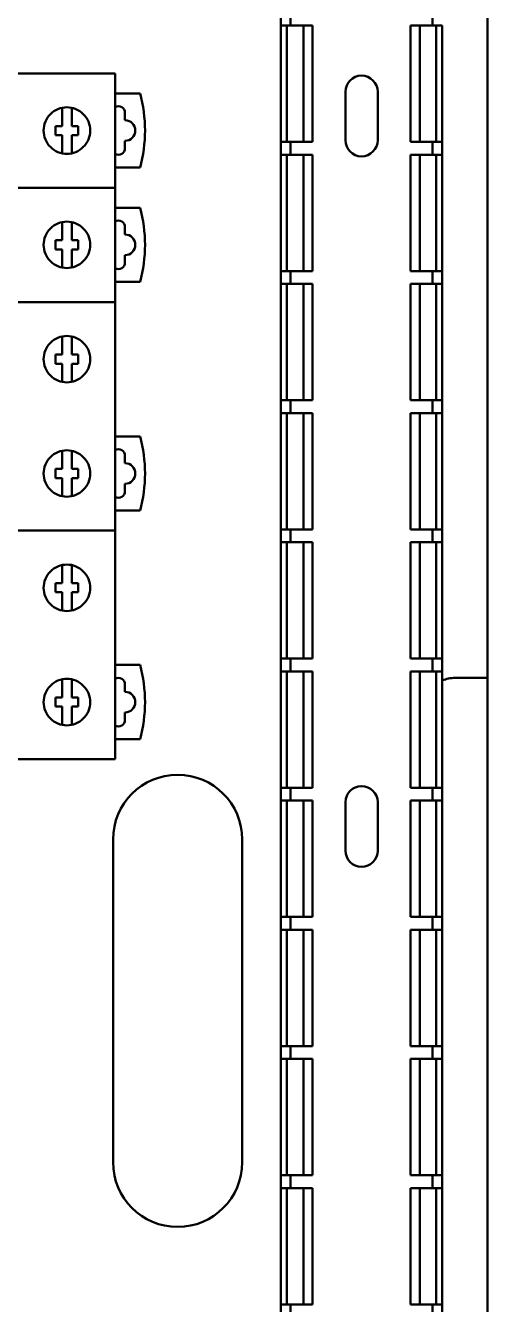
# Model space of a CAD drawing. Header units: millimetres. Extents: x 79 to 1474, y 97 to 691.
# Drawn here: x 566.7 to 638.3, y 347.1 to 545.1 of the extents above; entities that cross this region are included whole.
import ezdxf

# ---------------------------------------------------------------- set-up
doc = ezdxf.new("R2010")
doc.units = ezdxf.units.MM
doc.layers.add('Visible (ISO)', color=7, linetype='Continuous', lineweight=50)

msp = doc.modelspace()

# ---------------------------------------------------------------- linework, layer by layer
at = {"layer": 'Visible (ISO)'}
for p, q in [((638.27, 657.13), (638.27, 131.13)), ((606.27, 545.13), (606.27, 547.13)), ((607.77, 547.13), (607.77, 545.13)), ((629.77, 547.13), (629.77, 545.13)), ((606.27, 527.13), (606.27, 545.13)), ((606.27, 545.13), (606.41, 545.13)), ((607.18, 545.13), (606.41, 545.13)), ((607.18, 545.13), (607.47, 545.13)), ((607.18, 527.13), (607.18, 545.13)), ((609.77, 545.13), (607.47, 545.13)), ((610.68, 545.13), (609.77, 545.13)), ((609.77, 527.13), (609.77, 545.13)), ((610.68, 545.13), (611.18, 545.13)), ((611.18, 527.13), (611.18, 545.13)), ((626.85, 545.13), (626.35, 545.13)), ((626.35, 545.13), (626.35, 527.13)), ((626.85, 545.13), (627.77, 545.13)), ((627.77, 545.13), (630.06, 545.13)), ((627.77, 527.13), (627.77, 545.13)), ((630.35, 545.13), (630.06, 545.13)), ((630.35, 545.13), (631.12, 545.13)), ((630.35, 545.13), (630.35, 527.13)), ((631.27, 545.13), (631.12, 545.13)), ((631.27, 527.13), (631.27, 545.13)), ((561.73, 537.73), (580.62, 537.73)), ((580.62, 537.73), (580.62, 520.03)), ((584.45, 534.63), (580.62, 534.63)), ((616.27, 527.38), (616.27, 534.88)), ((621.27, 534.88), (621.27, 527.38)), ((572.37, 529.58), (572.37, 532.4)), ((573.87, 529.58), (573.87, 532.4)), ((582.12, 531.63), (582.12, 530.48)), ((571.37, 528.18), (571.37, 529.58)), ((571.37, 529.58), (572.37, 529.58)), ((573.87, 529.58), (574.87, 529.58)), ((574.87, 529.58), (574.87, 528.18)), ((572.37, 528.18), (571.37, 528.18)), ((572.37, 528.18), (572.37, 525.36)), ((574.87, 528.18), (573.87, 528.18)), ((573.87, 528.18), (573.87, 525.36)), ((582.12, 527.28), (582.12, 526.13)), ((606.27, 525.13), (606.27, 527.13)), ((606.41, 527.13), (606.27, 527.13)), ((606.41, 527.13), (607.18, 527.13)), ((607.47, 527.13), (607.18, 527.13)), ((607.47, 527.13), (609.77, 527.13)), ((607.77, 527.13), (607.77, 525.13)), ((609.77, 527.13), (610.68, 527.13)), ((611.18, 527.13), (610.68, 527.13)), ((626.35, 527.13), (626.85, 527.13)), ((627.77, 527.13), (626.85, 527.13)), ((630.06, 527.13), (627.77, 527.13)), ((629.77, 527.13), (629.77, 525.13)), ((630.06, 527.13), (630.35, 527.13)), ((631.12, 527.13), (630.35, 527.13)), ((631.12, 527.13), (631.27, 527.13)), ((631.27, 525.13), (631.27, 527.13)), ((606.27, 507.13), (606.27, 525.13)), ((606.27, 525.13), (606.41, 525.13)), ((607.18, 525.13), (606.41, 525.13)), ((607.18, 525.13), (607.47, 525.13)), ((607.18, 507.13), (607.18, 525.13)), ((609.77, 525.13), (607.47, 525.13)), ((610.68, 525.13), (609.77, 525.13)), ((609.77, 507.13), (609.77, 525.13)), ((610.68, 525.13), (611.18, 525.13)), ((611.18, 507.13), (611.18, 525.13)), ((626.85, 525.13), (626.35, 525.13)), ((626.35, 525.13), (626.35, 507.13)), ((626.85, 525.13), (627.77, 525.13)), ((627.77, 525.13), (630.06, 525.13)), ((627.77, 507.13), (627.77, 525.13)), ((630.35, 525.13), (630.06, 525.13)), ((630.35, 525.13), (631.12, 525.13)), ((630.35, 525.13), (630.35, 507.13)), ((631.27, 525.13), (631.12, 525.13)), ((631.27, 507.13), (631.27, 525.13)), ((580.62, 523.13), (584.45, 523.13)), ((580.62, 520.03), (561.73, 520.03)), ((561.73, 520.03), (580.62, 520.03)), ((580.62, 520.03), (580.62, 502.33)), ((584.45, 516.93), (580.62, 516.93)), ((572.37, 511.88), (572.37, 514.7)), ((573.87, 511.88), (573.87, 514.7)), ((582.12, 513.93), (582.12, 512.78)), ((571.37, 510.48), (571.37, 511.88)), ((571.37, 511.88), (572.37, 511.88)), ((573.87, 511.88), (574.87, 511.88)), ((574.87, 511.88), (574.87, 510.48)), ((572.37, 510.48), (571.37, 510.48)), ((572.37, 510.48), (572.37, 507.66)), ((574.87, 510.48), (573.87, 510.48)), ((573.87, 510.48), (573.87, 507.66)), ((582.12, 509.58), (582.12, 508.43)), ((606.27, 505.13), (606.27, 507.13)), ((606.41, 507.13), (606.27, 507.13)), ((606.41, 507.13), (607.18, 507.13)), ((607.47, 507.13), (607.18, 507.13)), ((607.47, 507.13), (609.77, 507.13)), ((607.77, 507.13), (607.77, 505.13)), ((609.77, 507.13), (610.68, 507.13)), ((611.18, 507.13), (610.68, 507.13)), ((626.35, 507.13), (626.85, 507.13)), ((627.77, 507.13), (626.85, 507.13)), ((630.06, 507.13), (627.77, 507.13)), ((629.77, 507.13), (629.77, 505.13)), ((630.06, 507.13), (630.35, 507.13)), ((631.12, 507.13), (630.35, 507.13)), ((631.12, 507.13), (631.27, 507.13)), ((631.27, 505.13), (631.27, 507.13)), ((580.62, 505.43), (584.45, 505.43)), ((606.27, 487.13), (606.27, 505.13)), ((606.27, 505.13), (606.41, 505.13)), ((607.18, 505.13), (606.41, 505.13)), ((607.18, 505.13), (607.47, 505.13)), ((607.18, 487.13), (607.18, 505.13)), ((609.77, 505.13), (607.47, 505.13)), ((610.68, 505.13), (609.77, 505.13)), ((609.77, 487.13), (609.77, 505.13)), ((610.68, 505.13), (611.18, 505.13)), ((611.18, 487.13), (611.18, 505.13)), ((626.85, 505.13), (626.35, 505.13)), ((626.35, 505.13), (626.35, 487.13)), ((626.85, 505.13), (627.77, 505.13)), ((627.77, 505.13), (630.06, 505.13)), ((627.77, 487.13), (627.77, 505.13)), ((630.35, 505.13), (630.06, 505.13)), ((630.35, 505.13), (631.12, 505.13)), ((630.35, 505.13), (630.35, 487.13)), ((631.27, 505.13), (631.12, 505.13)), ((631.27, 487.13), (631.27, 505.13)), ((580.62, 502.33), (561.73, 502.33)), ((580.62, 502.33), (561.73, 502.33)), ((580.62, 466.93), (580.62, 502.33)), ((572.37, 497), (572.37, 494.18)), ((573.87, 497), (573.87, 494.18)), ((571.37, 494.18), (571.37, 492.78)), ((572.37, 494.18), (571.37, 494.18)), ((574.87, 494.18), (573.87, 494.18)), ((574.87, 492.78), (574.87, 494.18)), ((571.37, 492.78), (572.37, 492.78)), ((572.37, 489.96), (572.37, 492.78)), ((573.87, 489.96), (573.87, 492.78)), ((573.87, 492.78), (574.87, 492.78)), ((606.27, 485.13), (606.27, 487.13)), ((606.41, 487.13), (606.27, 487.13)), ((606.41, 487.13), (607.18, 487.13)), ((607.47, 487.13), (607.18, 487.13)), ((607.47, 487.13), (609.77, 487.13)), ((607.77, 487.13), (607.77, 485.13)), ((609.77, 487.13), (610.68, 487.13)), ((611.18, 487.13), (610.68, 487.13)), ((626.35, 487.13), (626.85, 487.13)), ((627.77, 487.13), (626.85, 487.13)), ((630.06, 487.13), (627.77, 487.13)), ((629.77, 487.13), (629.77, 485.13)), ((630.06, 487.13), (630.35, 487.13)), ((631.12, 487.13), (630.35, 487.13)), ((631.12, 487.13), (631.27, 487.13)), ((631.27, 485.13), (631.27, 487.13)), ((606.27, 467.13), (606.27, 485.13)), ((606.27, 485.13), (606.41, 485.13)), ((607.18, 485.13), (606.41, 485.13)), ((607.18, 485.13), (607.47, 485.13)), ((607.18, 467.13), (607.18, 485.13)), ((609.77, 485.13), (607.47, 485.13)), ((610.68, 485.13), (609.77, 485.13)), ((609.77, 467.13), (609.77, 485.13)), ((610.68, 485.13), (611.18, 485.13)), ((611.18, 467.13), (611.18, 485.13)), ((626.85, 485.13), (626.35, 485.13)), ((626.35, 485.13), (626.35, 467.13)), ((626.85, 485.13), (627.77, 485.13)), ((627.77, 485.13), (630.06, 485.13)), ((627.77, 467.13), (627.77, 485.13)), ((630.35, 485.13), (630.06, 485.13)), ((630.35, 485.13), (631.12, 485.13)), ((630.35, 485.13), (630.35, 467.13)), ((631.27, 485.13), (631.12, 485.13)), ((631.27, 467.13), (631.27, 485.13)), ((580.62, 481.53), (584.45, 481.53)), ((572.37, 479.3), (572.37, 476.48)), ((573.87, 479.3), (573.87, 476.48)), ((582.12, 477.38), (582.12, 478.53)), ((571.37, 476.48), (571.37, 475.08)), ((572.37, 476.48), (571.37, 476.48)), ((574.87, 476.48), (573.87, 476.48)), ((574.87, 475.08), (574.87, 476.48)), ((571.37, 475.08), (572.37, 475.08)), ((572.37, 472.26), (572.37, 475.08)), ((573.87, 472.26), (573.87, 475.08)), ((573.87, 475.08), (574.87, 475.08)), ((582.12, 473.03), (582.12, 474.18)), ((584.45, 470.03), (580.62, 470.03)), ((580.62, 466.93), (561.73, 466.93)), ((580.62, 466.93), (561.73, 466.93)), ((580.62, 431.53), (580.62, 466.93)), ((606.27, 465.13), (606.27, 467.13)), ((606.41, 467.13), (606.27, 467.13)), ((606.41, 467.13), (607.18, 467.13)), ((607.47, 467.13), (607.18, 467.13)), ((607.47, 467.13), (609.77, 467.13)), ((607.77, 467.13), (607.77, 465.13)), ((609.77, 467.13), (610.68, 467.13)), ((611.18, 467.13), (610.68, 467.13)), ((626.35, 467.13), (626.85, 467.13)), ((627.77, 467.13), (626.85, 467.13)), ((630.06, 467.13), (627.77, 467.13)), ((629.77, 467.13), (629.77, 465.13)), ((630.06, 467.13), (630.35, 467.13)), ((631.12, 467.13), (630.35, 467.13)), ((631.12, 467.13), (631.27, 467.13)), ((631.27, 465.13), (631.27, 467.13)), ((606.27, 447.13), (606.27, 465.13)), ((606.27, 465.13), (606.41, 465.13)), ((607.18, 465.13), (606.41, 465.13)), ((607.18, 465.13), (607.47, 465.13)), ((607.18, 447.13), (607.18, 465.13)), ((609.77, 465.13), (607.47, 465.13)), ((610.68, 465.13), (609.77, 465.13)), ((609.77, 447.13), (609.77, 465.13)), ((610.68, 465.13), (611.18, 465.13)), ((611.18, 447.13), (611.18, 465.13)), ((626.85, 465.13), (626.35, 465.13)), ((626.35, 465.13), (626.35, 447.13)), ((626.85, 465.13), (627.77, 465.13)), ((627.77, 465.13), (630.06, 465.13)), ((627.77, 447.13), (627.77, 465.13)), ((630.35, 465.13), (630.06, 465.13)), ((630.35, 465.13), (631.12, 465.13)), ((630.35, 465.13), (630.35, 447.13)), ((631.27, 465.13), (631.12, 465.13)), ((631.27, 447.13), (631.27, 465.13)), ((572.37, 461.6), (572.37, 458.78)), ((573.87, 461.6), (573.87, 458.78)), ((571.37, 458.78), (571.37, 457.38)), ((572.37, 458.78), (571.37, 458.78)), ((574.87, 458.78), (573.87, 458.78)), ((574.87, 457.38), (574.87, 458.78)), ((571.37, 457.38), (572.37, 457.38)), ((572.37, 454.56), (572.37, 457.38)), ((573.87, 454.56), (573.87, 457.38)), ((573.87, 457.38), (574.87, 457.38)), ((580.62, 446.13), (584.45, 446.13)), ((606.27, 445.13), (606.27, 447.13)), ((606.41, 447.13), (606.27, 447.13)), ((606.41, 447.13), (607.18, 447.13)), ((607.47, 447.13), (607.18, 447.13)), ((607.47, 447.13), (609.77, 447.13)), ((607.77, 447.13), (607.77, 445.13)), ((609.77, 447.13), (610.68, 447.13)), ((611.18, 447.13), (610.68, 447.13)), ((626.35, 447.13), (626.85, 447.13)), ((627.77, 447.13), (626.85, 447.13)), ((630.06, 447.13), (627.77, 447.13)), ((629.77, 447.13), (629.77, 445.13)), ((630.06, 447.13), (630.35, 447.13)), ((631.12, 447.13), (630.35, 447.13)), ((631.12, 447.13), (631.27, 447.13)), ((631.27, 445.13), (631.27, 447.13)), ((572.37, 443.9), (572.37, 441.08)), ((573.87, 443.9), (573.87, 441.08)), ((606.27, 427.13), (606.27, 445.13)), ((606.27, 445.13), (606.41, 445.13)), ((607.18, 445.13), (606.41, 445.13)), ((607.18, 445.13), (607.47, 445.13)), ((607.18, 427.13), (607.18, 445.13)), ((609.77, 445.13), (607.47, 445.13)), ((610.68, 445.13), (609.77, 445.13)), ((609.77, 427.13), (609.77, 445.13)), ((610.68, 445.13), (611.18, 445.13)), ((611.18, 427.13), (611.18, 445.13)), ((626.85, 445.13), (626.35, 445.13)), ((626.35, 445.13), (626.35, 427.13)), ((626.85, 445.13), (627.77, 445.13)), ((627.77, 445.13), (630.06, 445.13)), ((627.77, 427.13), (627.77, 445.13)), ((630.35, 445.13), (630.06, 445.13)), ((630.35, 445.13), (631.12, 445.13)), ((630.35, 445.13), (630.35, 427.13)), ((631.27, 445.13), (631.12, 445.13)), ((631.27, 427.13), (631.27, 445.13)), ((633.27, 444.13), (634.27, 444.13)), ((638.27, 444.13), (634.27, 444.13)), ((582.12, 441.98), (582.12, 443.13)), ((571.37, 441.08), (571.37, 439.68)), ((572.37, 441.08), (571.37, 441.08)), ((571.37, 439.68), (572.37, 439.68)), ((572.37, 436.86), (572.37, 439.68)), ((574.87, 441.08), (573.87, 441.08)), ((573.87, 436.86), (573.87, 439.68)), ((573.87, 439.68), (574.87, 439.68)), ((574.87, 439.68), (574.87, 441.08)), ((582.12, 437.63), (582.12, 438.78)), ((584.45, 434.63), (580.62, 434.63)), ((580.62, 431.53), (561.73, 431.53)), ((606.27, 425.13), (606.27, 427.13)), ((606.41, 427.13), (606.27, 427.13)), ((606.41, 427.13), (607.18, 427.13)), ((607.47, 427.13), (607.18, 427.13)), ((607.47, 427.13), (609.77, 427.13)), ((607.77, 427.13), (607.77, 425.13)), ((609.77, 427.13), (610.68, 427.13)), ((611.18, 427.13), (610.68, 427.13)), ((626.35, 427.13), (626.85, 427.13)), ((627.77, 427.13), (626.85, 427.13)), ((630.06, 427.13), (627.77, 427.13)), ((629.77, 427.13), (629.77, 425.13)), ((630.06, 427.13), (630.35, 427.13)), ((631.12, 427.13), (630.35, 427.13)), ((631.12, 427.13), (631.27, 427.13)), ((631.27, 425.13), (631.27, 427.13)), ((606.27, 407.13), (606.27, 425.13)), ((606.27, 425.13), (606.41, 425.13)), ((607.18, 425.13), (606.41, 425.13)), ((607.18, 425.13), (607.47, 425.13)), ((607.18, 407.13), (607.18, 425.13)), ((609.77, 425.13), (607.47, 425.13)), ((610.68, 425.13), (609.77, 425.13)), ((609.77, 407.13), (609.77, 425.13)), ((610.68, 425.13), (611.18, 425.13)), ((611.18, 407.13), (611.18, 425.13)), ((616.27, 417.38), (616.27, 424.88)), ((621.27, 424.88), (621.27, 417.38)), ((626.85, 425.13), (626.35, 425.13)), ((626.35, 425.13), (626.35, 407.13)), ((626.85, 425.13), (627.77, 425.13)), ((627.77, 425.13), (630.06, 425.13)), ((627.77, 407.13), (627.77, 425.13)), ((630.35, 425.13), (630.06, 425.13)), ((630.35, 425.13), (631.12, 425.13)), ((630.35, 425.13), (630.35, 407.13)), ((631.27, 425.13), (631.12, 425.13)), ((631.27, 407.13), (631.27, 425.13)), ((580.27, 369.13), (580.27, 419.13)), ((600.27, 419.13), (600.27, 369.13)), ((606.27, 405.13), (606.27, 407.13)), ((606.41, 407.13), (606.27, 407.13)), ((606.41, 407.13), (607.18, 407.13)), ((607.47, 407.13), (607.18, 407.13)), ((607.47, 407.13), (609.77, 407.13)), ((607.77, 407.13), (607.77, 405.13)), ((609.77, 407.13), (610.68, 407.13)), ((611.18, 407.13), (610.68, 407.13)), ((626.35, 407.13), (626.85, 407.13)), ((627.77, 407.13), (626.85, 407.13)), ((630.06, 407.13), (627.77, 407.13)), ((629.77, 407.13), (629.77, 405.13)), ((630.06, 407.13), (630.35, 407.13)), ((631.12, 407.13), (630.35, 407.13)), ((631.12, 407.13), (631.27, 407.13)), ((631.27, 405.13), (631.27, 407.13)), ((606.27, 387.13), (606.27, 405.13)), ((606.27, 405.13), (606.41, 405.13)), ((607.18, 405.13), (606.41, 405.13)), ((607.18, 405.13), (607.47, 405.13)), ((607.18, 387.13), (607.18, 405.13)), ((609.77, 405.13), (607.47, 405.13)), ((610.68, 405.13), (609.77, 405.13)), ((609.77, 387.13), (609.77, 405.13)), ((610.68, 405.13), (611.18, 405.13)), ((611.18, 387.13), (611.18, 405.13)), ((626.85, 405.13), (626.35, 405.13)), ((626.35, 405.13), (626.35, 387.13)), ((626.85, 405.13), (627.77, 405.13)), ((627.77, 405.13), (630.06, 405.13)), ((627.77, 387.13), (627.77, 405.13)), ((630.35, 405.13), (630.06, 405.13)), ((630.35, 405.13), (631.12, 405.13)), ((630.35, 405.13), (630.35, 387.13)), ((631.27, 405.13), (631.12, 405.13)), ((631.27, 387.13), (631.27, 405.13)), ((606.27, 385.13), (606.27, 387.13)), ((606.41, 387.13), (606.27, 387.13)), ((606.41, 387.13), (607.18, 387.13)), ((607.47, 387.13), (607.18, 387.13)), ((607.47, 387.13), (609.77, 387.13)), ((607.77, 387.13), (607.77, 385.13)), ((609.77, 387.13), (610.68, 387.13)), ((611.18, 387.13), (610.68, 387.13)), ((626.35, 387.13), (626.85, 387.13)), ((627.77, 387.13), (626.85, 387.13)), ((630.06, 387.13), (627.77, 387.13)), ((629.77, 387.13), (629.77, 385.13)), ((630.06, 387.13), (630.35, 387.13)), ((631.12, 387.13), (630.35, 387.13)), ((631.12, 387.13), (631.27, 387.13)), ((631.27, 385.13), (631.27, 387.13)), ((606.27, 367.13), (606.27, 385.13)), ((606.27, 385.13), (606.41, 385.13)), ((607.18, 385.13), (606.41, 385.13)), ((607.18, 385.13), (607.47, 385.13)), ((607.18, 367.13), (607.18, 385.13)), ((609.77, 385.13), (607.47, 385.13)), ((610.68, 385.13), (609.77, 385.13)), ((609.77, 367.13), (609.77, 385.13)), ((610.68, 385.13), (611.18, 385.13)), ((611.18, 367.13), (611.18, 385.13)), ((626.85, 385.13), (626.35, 385.13)), ((626.35, 385.13), (626.35, 367.13)), ((626.85, 385.13), (627.77, 385.13)), ((627.77, 385.13), (630.06, 385.13)), ((627.77, 367.13), (627.77, 385.13)), ((630.35, 385.13), (630.06, 385.13)), ((630.35, 385.13), (631.12, 385.13)), ((630.35, 385.13), (630.35, 367.13)), ((631.27, 385.13), (631.12, 385.13)), ((631.27, 367.13), (631.27, 385.13)), ((606.27, 365.13), (606.27, 367.13)), ((606.41, 367.13), (606.27, 367.13)), ((606.41, 367.13), (607.18, 367.13)), ((607.47, 367.13), (607.18, 367.13)), ((607.47, 367.13), (609.77, 367.13)), ((607.77, 367.13), (607.77, 365.13)), ((609.77, 367.13), (610.68, 367.13)), ((611.18, 367.13), (610.68, 367.13)), ((626.35, 367.13), (626.85, 367.13)), ((627.77, 367.13), (626.85, 367.13)), ((630.06, 367.13), (627.77, 367.13)), ((629.77, 367.13), (629.77, 365.13)), ((630.06, 367.13), (630.35, 367.13)), ((631.12, 367.13), (630.35, 367.13)), ((631.12, 367.13), (631.27, 367.13)), ((631.27, 365.13), (631.27, 367.13)), ((606.27, 347.13), (606.27, 365.13)), ((606.27, 365.13), (606.41, 365.13)), ((607.18, 365.13), (606.41, 365.13)), ((607.18, 365.13), (607.47, 365.13)), ((607.18, 347.13), (607.18, 365.13)), ((609.77, 365.13), (607.47, 365.13)), ((610.68, 365.13), (609.77, 365.13)), ((609.77, 347.13), (609.77, 365.13)), ((610.68, 365.13), (611.18, 365.13)), ((611.18, 347.13), (611.18, 365.13)), ((626.85, 365.13), (626.35, 365.13)), ((626.35, 365.13), (626.35, 347.13)), ((626.85, 365.13), (627.77, 365.13)), ((627.77, 365.13), (630.06, 365.13)), ((627.77, 347.13), (627.77, 365.13)), ((630.35, 365.13), (630.06, 365.13)), ((630.35, 365.13), (631.12, 365.13)), ((630.35, 365.13), (630.35, 347.13)), ((631.27, 365.13), (631.12, 365.13)), ((631.27, 347.13), (631.27, 365.13)), ((606.27, 345.13), (606.27, 347.13)), ((606.41, 347.13), (606.27, 347.13)), ((606.41, 347.13), (607.18, 347.13)), ((607.47, 347.13), (607.18, 347.13)), ((607.47, 347.13), (609.77, 347.13)), ((607.77, 347.13), (607.77, 345.13)), ((609.77, 347.13), (610.68, 347.13)), ((611.18, 347.13), (610.68, 347.13)), ((626.35, 347.13), (626.85, 347.13)), ((627.77, 347.13), (626.85, 347.13)), ((630.06, 347.13), (627.77, 347.13)), ((629.77, 347.13), (629.77, 345.13)), ((630.06, 347.13), (630.35, 347.13)), ((631.12, 347.13), (630.35, 347.13)), ((631.12, 347.13), (631.27, 347.13)), ((631.27, 345.13), (631.27, 347.13))]:
    msp.add_line(p, q, dxfattribs=at)
for centre, radius, start, end in [((618.77, 534.88), 2.5, 0, 180), ((563.22, 528.88), 22, 344.849, 15.151), ((581.12, 531.63), 1, 0, 120), ((582.12, 528.88), 1.6, 270, 90), ((618.77, 527.38), 2.5, 180, 0), ((581.12, 526.13), 1, 240, 0), ((563.22, 511.18), 22, 344.849, 15.151), ((581.12, 513.93), 1, 0, 120), ((582.12, 511.18), 1.6, 270, 90), ((581.12, 508.43), 1, 240, 0), ((563.22, 475.78), 22, 344.849, 15.151), ((581.12, 478.53), 1, 0, 120), ((582.12, 475.78), 1.6, 270, 90), ((581.12, 473.03), 1, 240, 0), ((563.22, 440.38), 22, 344.849, 15.151), ((581.12, 443.13), 1, 0, 120), ((633.27, 439.13), 5, 90, 113.5782), ((582.12, 440.38), 1.6, 270, 90), ((581.12, 437.63), 1, 240, 0), ((590.27, 419.13), 10, 0, 180), ((618.77, 424.88), 2.5, 0, 180), ((618.77, 417.38), 2.5, 180, 0), ((590.27, 369.13), 10, 180, 0)]:
    msp.add_arc(centre, radius, start, end, dxfattribs=at)
for points, knots in [([(569.52, 528.88), (569.52, 528.43), (569.61, 527.94), (569.97, 527.06), (570.25, 526.65), (570.89, 526.01), (571.3, 525.74), (572.18, 525.37), (572.67, 525.28), (573.57, 525.28), (574.05, 525.37), (574.94, 525.74), (575.34, 526.01), (575.98, 526.65), (576.26, 527.06), (576.63, 527.94), (576.72, 528.43), (576.72, 528.88), (576.72, 529.33), (576.63, 529.81), (576.26, 530.7), (575.98, 531.1), (575.34, 531.74), (574.94, 532.02), (574.05, 532.39), (573.57, 532.48), (572.67, 532.48), (572.18, 532.39), (571.3, 532.02), (570.89, 531.74), (570.25, 531.1), (569.97, 530.7), (569.61, 529.81), (569.52, 529.33), (569.52, 528.88)], [1.086857, 1.086857, 1.086857, 1.086857, 1.222434, 1.222434, 1.358011, 1.358011, 1.494016, 1.494016, 1.630022, 1.630022, 1.766267, 1.766267, 1.902512, 1.902512, 2.038113, 2.038113, 2.173714, 2.173714, 2.173714, 2.309315, 2.309315, 2.444916, 2.444916, 2.581161, 2.581161, 2.717406, 2.717406, 2.853412, 2.853412, 2.989417, 2.989417, 3.124994, 3.124994, 3.260571, 3.260571, 3.260571, 3.260571]), ([(569.52, 511.18), (569.52, 510.73), (569.61, 510.24), (569.97, 509.36), (570.25, 508.95), (570.89, 508.31), (571.3, 508.04), (572.18, 507.67), (572.67, 507.58), (573.57, 507.58), (574.05, 507.67), (574.94, 508.04), (575.34, 508.31), (575.98, 508.95), (576.26, 509.36), (576.63, 510.24), (576.72, 510.73), (576.72, 511.18), (576.72, 511.63), (576.63, 512.11), (576.26, 513), (575.98, 513.4), (575.34, 514.04), (574.94, 514.32), (574.05, 514.69), (573.57, 514.78), (572.67, 514.78), (572.18, 514.69), (571.3, 514.32), (570.89, 514.04), (570.25, 513.4), (569.97, 513), (569.61, 512.11), (569.52, 511.63), (569.52, 511.18)], [1.086857, 1.086857, 1.086857, 1.086857, 1.222434, 1.222434, 1.358011, 1.358011, 1.494016, 1.494016, 1.630022, 1.630022, 1.766267, 1.766267, 1.902512, 1.902512, 2.038113, 2.038113, 2.173714, 2.173714, 2.173714, 2.309315, 2.309315, 2.444916, 2.444916, 2.581161, 2.581161, 2.717406, 2.717406, 2.853412, 2.853412, 2.989417, 2.989417, 3.124994, 3.124994, 3.260571, 3.260571, 3.260571, 3.260571]), ([(569.52, 493.48), (569.52, 493.93), (569.61, 494.41), (569.97, 495.3), (570.25, 495.7), (570.89, 496.34), (571.3, 496.62), (572.18, 496.99), (572.67, 497.08), (573.57, 497.08), (574.05, 496.99), (574.94, 496.62), (575.34, 496.34), (575.98, 495.7), (576.26, 495.3), (576.63, 494.41), (576.72, 493.93), (576.72, 493.48), (576.72, 493.03), (576.63, 492.54), (576.26, 491.66), (575.98, 491.25), (575.34, 490.61), (574.94, 490.34), (574.05, 489.97), (573.57, 489.88), (572.67, 489.88), (572.18, 489.97), (571.3, 490.34), (570.89, 490.61), (570.25, 491.25), (569.97, 491.66), (569.61, 492.54), (569.52, 493.03), (569.52, 493.48)], [-1.086857, -1.086857, -1.086857, -1.086857, -0.95128, -0.95128, -0.815703, -0.815703, -0.679698, -0.679698, -0.543692, -0.543692, -0.407447, -0.407447, -0.271202, -0.271202, -0.135601, -0.135601, 0, 0, 0, 0.135601, 0.135601, 0.271202, 0.271202, 0.407447, 0.407447, 0.543692, 0.543692, 0.679698, 0.679698, 0.815703, 0.815703, 0.95128, 0.95128, 1.086857, 1.086857, 1.086857, 1.086857]), ([(576.72, 475.78), (576.72, 475.33), (576.63, 474.84), (576.26, 473.96), (575.98, 473.55), (575.34, 472.91), (574.94, 472.64), (574.05, 472.27), (573.57, 472.18), (572.67, 472.18), (572.18, 472.27), (571.3, 472.64), (570.89, 472.91), (570.25, 473.55), (569.97, 473.96), (569.61, 474.84), (569.52, 475.33), (569.52, 476.23), (569.61, 476.71), (569.97, 477.6), (570.25, 478), (570.89, 478.64), (571.3, 478.92), (572.18, 479.29), (572.67, 479.38), (573.57, 479.38), (574.05, 479.29), (574.94, 478.92), (575.34, 478.64), (575.98, 478), (576.26, 477.6), (576.63, 476.71), (576.72, 476.23), (576.72, 475.78)], [0, 0, 0, 0, 0.135601, 0.135601, 0.271202, 0.271202, 0.407447, 0.407447, 0.543692, 0.543692, 0.679698, 0.679698, 0.815703, 0.815703, 0.95128, 0.95128, 1.086857, 1.086857, 1.222434, 1.222434, 1.358011, 1.358011, 1.494016, 1.494016, 1.630022, 1.630022, 1.766267, 1.766267, 1.902512, 1.902512, 2.038113, 2.038113, 2.173714, 2.173714, 2.173714, 2.173714]), ([(569.52, 458.08), (569.52, 458.53), (569.61, 459.01), (569.97, 459.9), (570.25, 460.3), (570.89, 460.94), (571.3, 461.22), (572.18, 461.59), (572.67, 461.68), (573.57, 461.68), (574.05, 461.59), (574.94, 461.22), (575.34, 460.94), (575.98, 460.3), (576.26, 459.9), (576.63, 459.01), (576.72, 458.53), (576.72, 458.08), (576.72, 457.63), (576.63, 457.14), (576.26, 456.26), (575.98, 455.85), (575.34, 455.21), (574.94, 454.94), (574.05, 454.57), (573.57, 454.48), (572.67, 454.48), (572.18, 454.57), (571.3, 454.94), (570.89, 455.21), (570.25, 455.85), (569.97, 456.26), (569.61, 457.14), (569.52, 457.63), (569.52, 458.08)], [-1.086857, -1.086857, -1.086857, -1.086857, -0.95128, -0.95128, -0.815703, -0.815703, -0.679698, -0.679698, -0.543692, -0.543692, -0.407447, -0.407447, -0.271202, -0.271202, -0.135601, -0.135601, 0, 0, 0, 0.135601, 0.135601, 0.271202, 0.271202, 0.407447, 0.407447, 0.543692, 0.543692, 0.679698, 0.679698, 0.815703, 0.815703, 0.95128, 0.95128, 1.086857, 1.086857, 1.086857, 1.086857]), ([(576.72, 440.38), (576.72, 439.93), (576.63, 439.44), (576.26, 438.56), (575.98, 438.15), (575.34, 437.51), (574.94, 437.24), (574.05, 436.87), (573.57, 436.78), (572.67, 436.78), (572.18, 436.87), (571.3, 437.24), (570.89, 437.51), (570.25, 438.15), (569.97, 438.56), (569.61, 439.44), (569.52, 439.93), (569.52, 440.83), (569.61, 441.31), (569.97, 442.2), (570.25, 442.6), (570.89, 443.24), (571.3, 443.52), (572.18, 443.89), (572.67, 443.98), (573.57, 443.98), (574.05, 443.89), (574.94, 443.52), (575.34, 443.24), (575.98, 442.6), (576.26, 442.2), (576.63, 441.31), (576.72, 440.83), (576.72, 440.38)], [0, 0, 0, 0, 0.135601, 0.135601, 0.271202, 0.271202, 0.407447, 0.407447, 0.543692, 0.543692, 0.679698, 0.679698, 0.815703, 0.815703, 0.95128, 0.95128, 1.086857, 1.086857, 1.222434, 1.222434, 1.358011, 1.358011, 1.494016, 1.494016, 1.630022, 1.630022, 1.766267, 1.766267, 1.902512, 1.902512, 2.038113, 2.038113, 2.173714, 2.173714, 2.173714, 2.173714])]:
    msp.add_open_spline(points, degree=3, knots=knots, dxfattribs=at)

doc.saveas('drawing.dxf')
